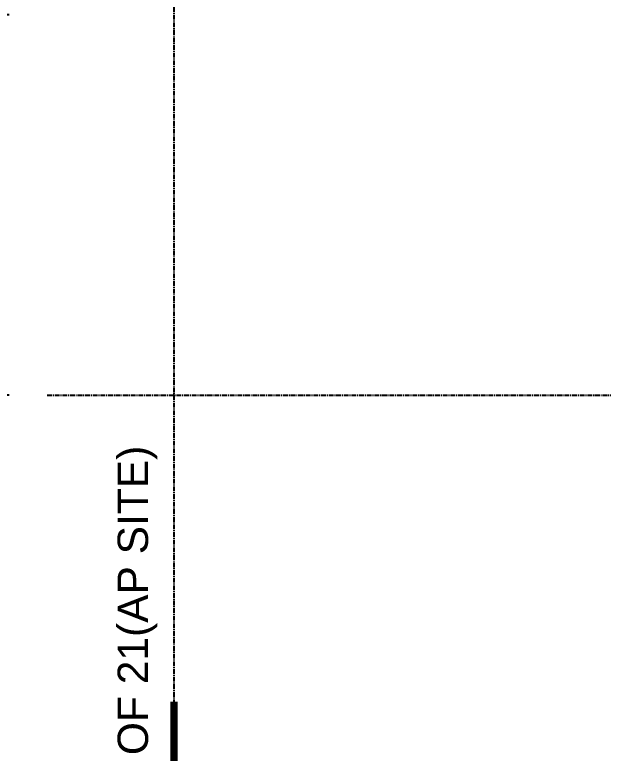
# Model space of a CAD drawing. Header units: millimetres. Extents: x 4080735 to 4152075, y -451436 to -400976.
# Drawn here: x 4093552 to 4098193, y -429486 to -423662 of the extents above; entities that cross this region are included whole.
import ezdxf

# ---------------------------------------------------------------- set-up
doc = ezdxf.new("R2010")
doc.units = ezdxf.units.MM
doc.header["$LTSCALE"] = 60
for name, pattern in [('CEN', [62, 60, -1, 0, -1]), ('CENTER', [2, 1.25, -0.25, 0.25, -0.25]), ('PHANTOM2', [31.75, 15.875, -3.175, 3.175, -3.175, 3.175, -3.175])]:
    doc.linetypes.add(name, pattern=pattern)
doc.layers.get('Defpoints').update_dxf_attribs({"color": 140})
for name, color, linetype in [('1CEN', 1, 'CEN'), ('C_TEXT_01', 2, 'Continuous'), ('DIM-SCALE', 7, 'Continuous')]:
    doc.layers.add(name, color=color, linetype=linetype)
doc.styles.add('Arial', font='arial.ttf')
doc.styles.add('돋움', font='')
doc.styles.get('돋움').set_extended_font_data('Dotum')
doc.dimstyles.new('일반도면_0060', dxfattribs={"dimtxt": 240, "dimasz": 240, "dimexe": 60, "dimexo": 300, "dimgap": 75, "dimtad": 1, "dimdec": 0, "dimzin": 0, "dimdsep": 46, "dimtxsty": '돋움', "dimcen": -300, "dimclrd": 7, "dimclre": 7, "dimclrt": 2, "dimadec": 8, "dimazin": 0, "dimtfac": 1, "dimtdec": 0, "dimtix": 1, "dimtmove": 2, "dimatfit": 3, "dimfxl": 1, "dimtolj": 1, "dimtzin": 0, "dimarcsym": 0})

# ---------------------------------------------------------------- blocks, each defined once
blk = doc.blocks.new('*D57')
at = {"layer": 'Defpoints', "color": 0, "transparency": 16777216}
for p in [(4093807.8, -426662.1), (4091206.8, -429662.1), (4093807.8, -429662.1)]:
    blk.add_point(p, dxfattribs=at)
at = {"layer": 'DIM-SCALE', "color": 7, "lineweight": -2, "transparency": 16777216}
for p, q in [((4093507.8, -426662.1), (4091146.8, -426662.1)), ((4091206.8, -426902.1), (4091206.8, -429422.1)), ((4093507.8, -429662.1), (4091146.8, -429662.1))]:
    blk.add_line(p, q, dxfattribs=at)
at = {"layer": 'DIM-SCALE', "color": 7, "transparency": 16777216}
for points in [[(4091166.8, -426902.1), (4091246.8, -426902.1), (4091206.8, -426662.1)], [(4091166.8, -429422.1), (4091246.8, -429422.1), (4091206.8, -429662.1)]]:
    blk.add_solid(points, dxfattribs=at)
at = {"layer": 'DIM-SCALE', "color": 2, "transparency": 16777216, "insert": (4091011.7, -428162.1), "char_height": 240, "attachment_point": 5, "rotation": 90, "style": '돋움'}
blk.add_mtext('\\A1;3000', dxfattribs=at)
blk = doc.blocks.new('*D47')
at = {"layer": 'Defpoints', "color": 0, "transparency": 16777216}
for p in [(4093807.8, -423662.1), (4091206.8, -426662.1), (4093807.8, -426662.1)]:
    blk.add_point(p, dxfattribs=at)
at = {"layer": 'DIM-SCALE', "color": 7, "lineweight": -2, "transparency": 16777216}
for p, q in [((4093507.8, -423662.1), (4091146.8, -423662.1)), ((4091206.8, -423902.1), (4091206.8, -426422.1)), ((4093507.8, -426662.1), (4091146.8, -426662.1))]:
    blk.add_line(p, q, dxfattribs=at)
at = {"layer": 'DIM-SCALE', "color": 7, "transparency": 16777216}
for points in [[(4091166.8, -423902.1), (4091246.8, -423902.1), (4091206.8, -423662.1)], [(4091166.8, -426422.1), (4091246.8, -426422.1), (4091206.8, -426662.1)]]:
    blk.add_solid(points, dxfattribs=at)
at = {"layer": 'DIM-SCALE', "color": 2, "transparency": 16777216, "insert": (4091011.7, -425162.1), "char_height": 240, "attachment_point": 5, "rotation": 90, "style": '돋움'}
blk.add_mtext('\\A1;3000', dxfattribs=at)

msp = doc.modelspace()

# ---------------------------------------------------------------- linework, layer by layer
at = {"color": 6, "linetype": 'PHANTOM2', "ltscale": 0.01, "const_width": 60}
msp.add_lwpolyline([(4094807.8, -429077.6), (4094807.8, -433246.4)], dxfattribs=at)
at = {"layer": '1CEN', "color": 1, "linetype": 'CENTER', "ltscale": 0.5}
for p, q in [((4094807.8, -407162.1), (4094807.8, -445662.1)), ((4093807.8, -426662.1), (4130807.8, -426662.1)), ((4093807.8, -426662.1), (4130807.8, -426662.1))]:
    msp.add_line(p, q, dxfattribs=at)

# ---------------------------------------------------------------- texts
at = {"layer": 'C_TEXT_01', "color": 6, "style": 'Arial'}
msp.add_text('SEE SHEET NO.12 OF 21(AP SITE)', height=240, rotation=90, dxfattribs=at).set_placement((4094603.3, -432537.3))

# ---------------------------------------------------------------- dimensions: what is measured, and where the dimension line sits
at = {"layer": 'DIM-SCALE'}
for base, p1, p2, picture, middle in [((4091206.8, -426662.1), (4093807.8, -423662.1), (4093807.8, -426662.1), '*D47', (4091011.7, -425162.1)), ((4091206.8, -429662.1), (4093807.8, -426662.1), (4093807.8, -429662.1), '*D57', (4091011.7, -428162.1))]:
    dim = msp.add_linear_dim(base=base, p1=p1, p2=p2, angle=90, dimstyle='일반도면_0060', dxfattribs=at)
    dim.commit()
    dim.dimension.update_dxf_attribs({"geometry": picture, "text_midpoint": middle})

doc.saveas('drawing.dxf')
